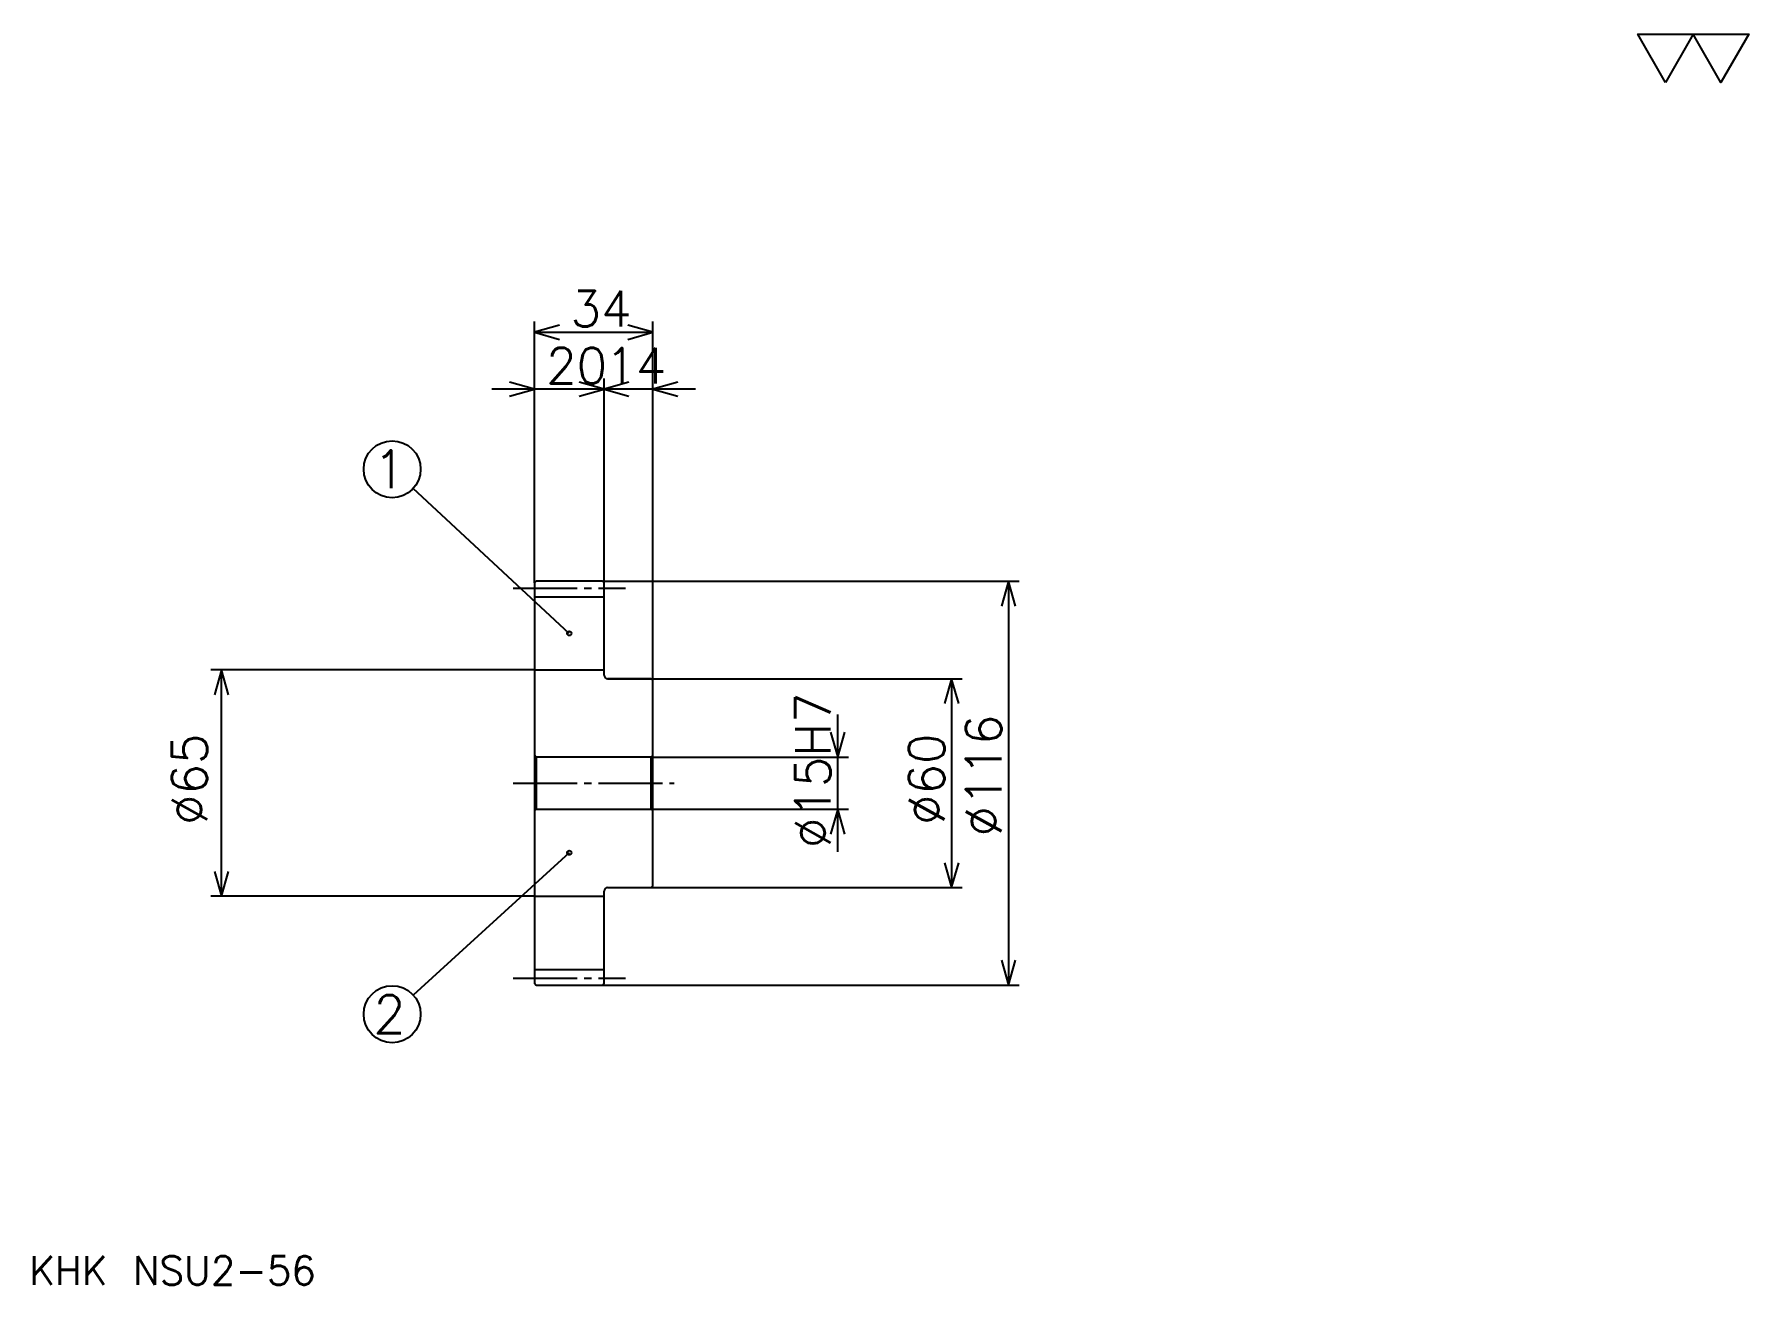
# Model space of a CAD drawing. Extents: x 22 to 514, y 22 to 382.
import ezdxf

# ---------------------------------------------------------------- set-up
doc = ezdxf.new("R2010")
doc.units = 0
doc.linetypes.add('DASHDOT', pattern=[24.521738, 18.391304, -2.043478, 2.043478, -2.043478])
doc.layers.get('0').update_dxf_attribs({"linetype": 'CONTINUOUS'})
doc.layers.add('DASHDOT', color=6, linetype='DASHDOT')
doc.styles.add('KANJI', font='TXT', dxfattribs={"bigfont": 'BIGFONT'})

msp = doc.modelspace()

# ---------------------------------------------------------------- linework, layer by layer
at = {"color": 5}
for p, q in [((165.521729, 224.543488), (165.521729, 299.130432)), ((165.521729, 296.065216), (199.521729, 296.065216)), ((199.521729, 224.543488), (199.521729, 299.130432)), ((185.521729, 224.543488), (185.521729, 282.782623)), ((197.782593, 279.717407), (153.260864, 279.717407)), ((211.782593, 279.717407), (173.260864, 279.717407)), ((175.521729, 209.543488), (130.645859, 251.155304)), ((165.521729, 224.043488), (165.521729, 224.543488)), ((185.021729, 224.543488), (199.521729, 224.543488)), ((185.521729, 224.043488), (185.521729, 224.543488)), ((199.521729, 224.543488), (304.760864, 224.543488)), ((199.521729, 196.043488), (199.521729, 224.543488)), ((301.695648, 224.543488), (301.695648, 108.543488)), ((165.521729, 199.043488), (72.543472, 199.043488)), ((75.608688, 134.043488), (75.608688, 199.043488)), ((186.521729, 196.543488), (199.521729, 196.543488)), ((199.521729, 196.543488), (288.413025, 196.543488)), ((285.347809, 196.543488), (285.347809, 136.543488)), ((252.652161, 146.782623), (252.652161, 186.304352)), ((199.521729, 174.043488), (255.717377, 174.043488)), ((199.521729, 159.043488), (255.717377, 159.043488)), ((175.521729, 146.543488), (130.693008, 105.680374)), ((165.521729, 134.043488), (72.543472, 134.043488)), ((186.521729, 136.543488), (199.521729, 136.543488)), ((199.521729, 136.543488), (288.413025, 136.543488)), ((185.021729, 108.543488), (199.521729, 108.543488)), ((199.521729, 108.543488), (304.760864, 108.543488))]:
    msp.add_line(p, q, dxfattribs=at)
at = {"color": 4}
for p, q in [((165.521729, 220.043488), (185.521729, 220.043488)), ((165.521729, 199.043488), (185.521729, 199.043488)), ((166.021729, 174.043488), (166.021729, 159.043488)), ((199.021729, 174.043488), (199.521729, 174.543488)), ((199.021729, 159.043488), (199.521729, 158.543488)), ((165.521729, 134.043488), (185.521729, 134.043488)), ((165.521729, 113.043488), (185.521729, 113.043488))]:
    msp.add_line(p, q, dxfattribs=at)
at = {"color": 7}
msp.add_lwpolyline([(490.434784, 367.82608), (482.46521, 381.639984), (514.343506, 381.639984), (506.373901, 367.82608), (498.404358, 381.639984), (490.434784, 367.82608)], dxfattribs=at)
at = {"color": 5}
for points in [[(172.673904, 298.108704), (165.521729, 296.065216), (172.673904, 294.021729)], [(192.369553, 294.021729), (199.521729, 296.065216), (192.369553, 298.108704)], [(158.369553, 277.67392), (165.521729, 279.717407), (158.369553, 281.760864)], [(178.369553, 277.67392), (185.521729, 279.717407), (178.369553, 281.760864)], [(192.673904, 281.760864), (185.521729, 279.717407), (192.673904, 277.67392)], [(206.673904, 281.760864), (199.521729, 279.717407), (206.673904, 277.67392)], [(303.739136, 217.391312), (301.695648, 224.543488), (299.652161, 217.391312)], [(77.652168, 191.891312), (75.608688, 199.043488), (73.565208, 191.891312)], [(287.391296, 189.391312), (285.347809, 196.543488), (283.304321, 189.391312)], [(250.608673, 181.195663), (252.652161, 174.043488), (254.695648, 181.195663)], [(254.695648, 151.891312), (252.652161, 159.043488), (250.608673, 151.891312)], [(283.304321, 143.695663), (285.347809, 136.543488), (287.391296, 143.695663)], [(73.565208, 141.195663), (75.608688, 134.043488), (77.652168, 141.195663)], [(299.652161, 115.695663), (301.695648, 108.543488), (303.739136, 115.695663)]]:
    msp.add_lwpolyline(points, dxfattribs=at)
at = {"color": 4}
for points in [[(185.521729, 197.543488), (185.521729, 224.043488), (185.021729, 224.543488), (166.021729, 224.543488), (165.521729, 224.043488), (165.521729, 158.543488)], [(186.521729, 136.543488), (199.021729, 136.543488), (199.521729, 137.043488), (199.521729, 196.043488), (199.021729, 196.543488), (186.521729, 196.543488)], [(165.521729, 158.543488), (166.021729, 159.043488), (199.021729, 159.043488), (199.021729, 174.043488), (166.021729, 174.043488), (165.521729, 174.543488)], [(165.521729, 158.543488), (165.521729, 109.043488), (166.021729, 108.543488), (185.021729, 108.543488), (185.521729, 109.043488), (185.521729, 135.543488)]]:
    msp.add_lwpolyline(points, dxfattribs=at)
at = {"color": 5}
for centre, radius in [((124.652161, 256.713043), 8.173913), ((175.521729, 209.543488), 0.613044), ((175.521729, 146.543488), 0.613044), ((124.652161, 100.17392), 8.173913)]:
    msp.add_circle(centre, radius, dxfattribs=at)
at = {"color": 4}
for centre, start, end in [((186.521729, 197.543488), 180, 270), ((186.521729, 135.543488), 90, 180)]:
    msp.add_arc(centre, 1, start, end, dxfattribs=at)
at = {"layer": 'DASHDOT', "color": 7}
for p, q in [((159.391296, 222.543488), (191.652161, 222.543488)), ((159.391296, 166.543488), (205.652161, 166.543488)), ((159.391296, 110.543488), (191.652161, 110.543488))]:
    msp.add_line(p, q, dxfattribs=at)

# ---------------------------------------------------------------- texts
at = {"color": 7, "style": 'KANJI'}
for s, height, p in [('34', 10.217391, (175.880432, 297.700012)), ('20', 10.217391, (168.880417, 281.352173)), ('14', 10.217391, (185.880432, 281.352173)), ('1', 10.898551, (119.202888, 251.263779)), ('2', 10.898551, (119.202888, 94.724648)), ('KHK NSU2-56', 8.173913, (20.434782, 22.47826))]:
    msp.add_text(s, height=height, dxfattribs=at).set_placement(p)
for s, p in [('%%c15H7', (250.608673, 147.896744)), ('%%c116', (299.652161, 151.217407)), ('%%c65', (71.521729, 154.538055)), ('%%c60', (283.304321, 154.538055))]:
    msp.add_text(s, height=10.217391, rotation=90, dxfattribs=at).set_placement(p)

doc.saveas('drawing.dxf')
